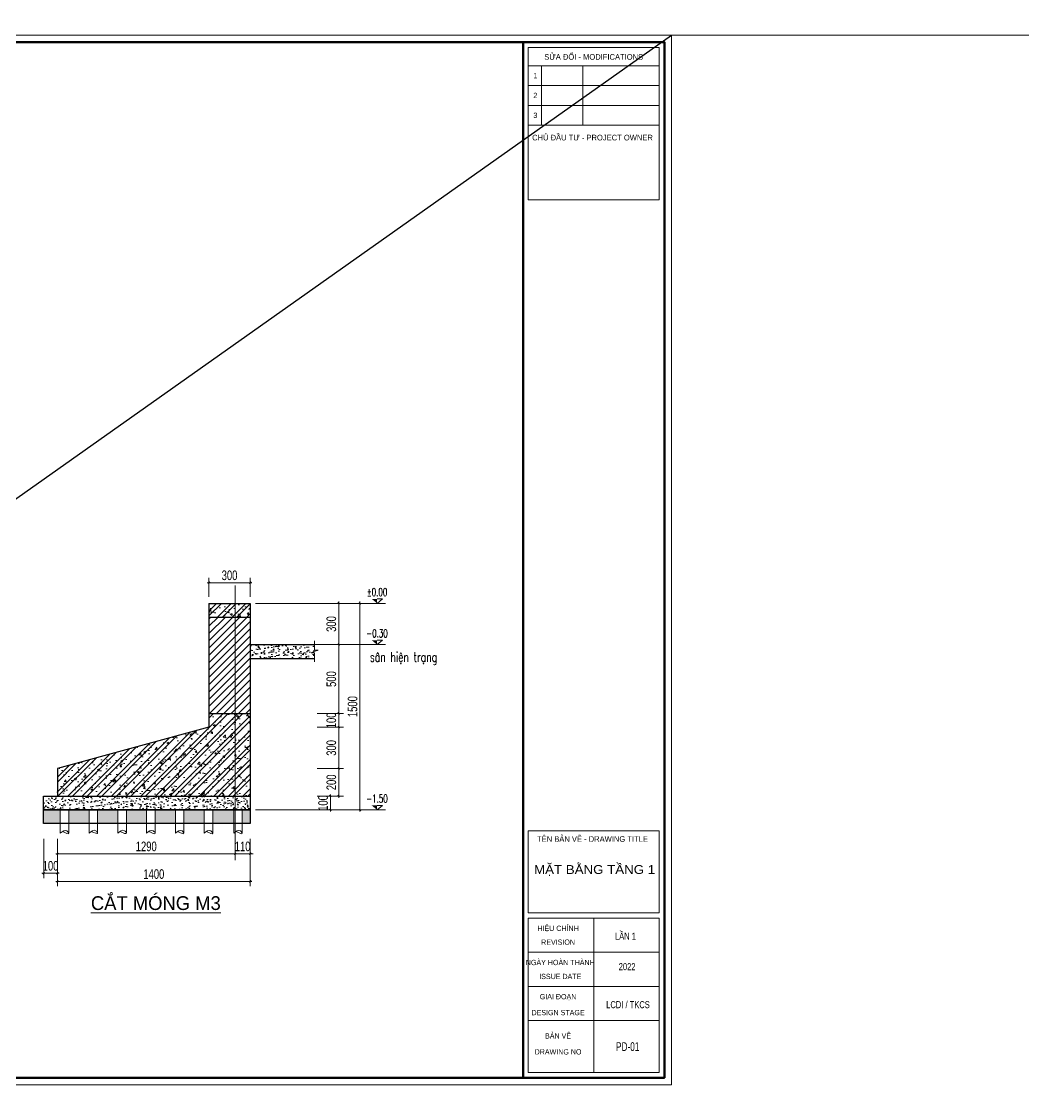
# Model space of a CAD drawing. Header units: millimetres. Extents: x 5243337 to 5938936, y 490824 to 785930.
# Drawn here: x 5310208 to 5317490, y 490824 to 498548 of the extents above; entities that cross this region are included whole.
import ezdxf
from ezdxf.enums import TextEntityAlignment as Align

# ---------------------------------------------------------------- set-up
doc = ezdxf.new("R2010")
doc.units = ezdxf.units.MM
doc.header["$MEASUREMENT"] = 0
doc.header["$PDMODE"] = 32
doc.linetypes.add('CENTER', pattern=[2, 1.25, -0.25, 0.25, -0.25])
doc.linetypes.add('HIDDEN', pattern=[0.375, 0.25, -0.125])
doc.layers.get('0').update_dxf_attribs({"lineweight": 0})
doc.layers.get('Defpoints').update_dxf_attribs({"lineweight": 0})
for name, color, linetype, lineweight in [('08. Net Text', 3, 'Continuous', 13), ('8- Dim', 8, 'Continuous', 9), ('dim', 144, 'Continuous', 13), ('hatch', 251, 'Continuous', 5), ('Khungten_LCDI', 7, 'Continuous', 25), ('LC Dim', 8, 'Continuous', 18), ('LC Net thay', 7, 'Continuous', 25), ('LC Text1', 3, 'Continuous', 20), ('MANH', 35, 'HIDDEN', 5), ('noithat', 125, 'Continuous', 9), ('text', 1, 'Continuous', 20), ('truc', 76, 'CENTER', 9)]:
    doc.layers.add(name, color=color, linetype=linetype, lineweight=lineweight)
doc.layers.add('KCS_Plotter', color=11, linetype='Continuous', plot=False)
doc.styles.add('Khungten', font='VHAVAN.TTF', dxfattribs={"width": 0.9, "height": 5000})
doc.styles.add('LC 3', font='vnsimli.shx', dxfattribs={"width": 0.75})
doc.styles.add('ROMANS', font='vnsimli.shx', dxfattribs={"width": 0.6})
doc.styles.add('TBV', font='VHHELS.TTF', dxfattribs={"width": 0.9, "oblique": 20, "height": 320})
doc.styles.add('Text Khung Ten', font='VHAVAN.TTF')
doc.styles.add('Title', font='VHBLACK.TTF')
doc.styles.add('TXTDIM', font='VNARIAL.TTF', dxfattribs={"width": 0.7})
doc.dimstyles.new('DIM35', dxfattribs={"dimscale": 35, "dimtxt": 2, "dimasz": 0.3, "dimexe": 1, "dimexo": 0, "dimgap": 0.5, "dimtad": 1, "dimdec": 0, "dimzin": 12, "dimdsep": 46, "dimtxsty": 'TXTDIM', "dimblk": 'SLASH', "dimcen": 1.5, "dimclrd": 256, "dimclre": 256, "dimclrt": 1, "dimadec": 0, "dimazin": 0, "dimtfac": 1, "dimtdec": 0, "dimtix": 1, "dimtmove": 0, "dimatfit": 3, "dimldrblk": 'DOT', "dimfxl": 2, "dimtolj": 1, "dimtzin": 0, "dimlwd": 9, "dimlwe": 9, "dimarcsym": 1})
pattern_1 = [(50, (-197412.5, -10843.07), (143.4520365, -12.550427), [15, -165]), (355, (-197412.5, -10843.07), (-27.7502667, 150.4384267), [12, -132]), (100.4514, (-197400.55, -10844.11), (115.7018763, 137.8879084), [12.748038, -140.2284224]), (46.1842, (-197412.5, -10803.07), (213.44821, -33.103803), [22.5, -247.5]), (96.6356, (-197394.71, -10805.83), (186.932541, 194.823574), [19.122058, -210.3426]), (351.1842, (-197412.5, -10803.07), (186.932389, 194.82372), [18, -198]), (21, (-197392.5, -10813.07), (119.3814104, -80.5237781), [15, -165]), (326, (-197392.5, -10813.07), (48.6630664, 145.030009), [12, -132]), (71.4514, (-197382.55, -10819.78), (168.0445257, 64.5060993), [12.748038, -140.2284224]), (37.5, (-197412.5, -10843.07), (2.43197106, 66.57877077), [0, -130.4, 0, -134, 0, -132.5]), (7.5, (-197412.5, -10843.07), (52.6139075, 78.8823424), [0, -76.4, 0, -127.4, 0, -50.5]), (327.5, (-197457.1, -10843.07), (106.76448723, -4.51097435), [0, -50, 0, -156, 0, -207]), (317.5, (-197477.1, -10843.07), (116.6372339, 20.0209965), [0, -65, 0, -103.6, 0, -147]), (45, (-197412.5, -10843.07), (-53.0330086, 53.0330086), []), (45, (-197377.15, -10843.07), (-53.0330086, 53.0330086), [])]

# ---------------------------------------------------------------- blocks, each defined once
blk = doc.blocks.new('lcdi fix1')
at = {"layer": 'Defpoints', "lineweight": 0}
blk.add_lwpolyline([(-1200, -14850), (-1200, 14850), (40800, 14850), (40800, -14850)], close=True, dxfattribs=at)
at = {"layer": 'Khungten_LCDI', "color": 5, "lineweight": 60}
blk.add_line((36600, 14650), (36600, -14650), dxfattribs=at)
at = {"layer": 'Khungten_LCDI', "color": 5, "lineweight": 25}
blk.add_line((40600, -14650), (40600, 14650), dxfattribs=at)
at = {"layer": 'Khungten_LCDI', "color": 9, "lineweight": 15}
for p, q in [((36750, 13981.3), (40450, 13981.3)), ((37122.7, 13981.3), (37122.7, 12296.8)), ((38292.8, 13981.3), (38292.8, 12296.8)), ((36750, 13419.8), (40450, 13419.8)), ((36750, 12858.3), (40450, 12858.3)), ((36750, 12296.8), (40450, 12296.8)), ((38600, -10133.4), (38600, -14500)), ((40450, -11100), (36750, -11100)), ((40450, -12066.7), (36750, -12066.7)), ((40450, -13033.3), (36750, -13033.3))]:
    blk.add_line(p, q, dxfattribs=at)
at = {"layer": 'Khungten_LCDI', "color": 5, "lineweight": 60}
blk.add_lwpolyline([(0, -14650), (0, 14650), (40600, 14650), (40600, -14650)], close=True, dxfattribs=at)
at = {"layer": 'Khungten_LCDI', "color": 9, "lineweight": 15}
for points in [[(36750, 10190.3), (40450, 10190.3), (40450, 14500), (36750, 14500)], [(36750, -9983.4), (40450, -9983.4), (40450, -7667.3), (36750, -7667.3)], [(36750, -14500), (40450, -14500), (40450, -10133.4), (36750, -10133.4)]]:
    blk.add_lwpolyline(points, close=True, dxfattribs=at)
at = {"color": 7, "style": 'Khungten'}
for s, p in [('söa ®æi - modifications', (38600, 14151.4)), ('chñ ®Çu t\xad - project owner', (38565.6, 11868.2)), ('tªn b¶n vÏ - drawing title', (38565.6, -7977.2))]:
    blk.add_text(s, height=160, dxfattribs=at).set_placement(p, align=Align.CENTER)
at = {"color": 7}
for s, height, style, width, p in [('hiÖu chØnh', 150, 'Khungten', 0.8, (37591.7, -10499.4)), ('revision', 150, 'Khungten', 0.8, (37591.7, -10891)), ('ngµy hoµn thµnh', 150, 'Khungten', 0.8, (37654, -11466.1)), ('issue date', 150, 'Khungten', 0.8, (37654, -11861.5)), ('giai ®o¹n', 150, 'Khungten', 0.8, (37591.7, -12432.7)), ('lcdi / tkCS', 200, 'Title', 0.7, (39570.6, -12684.1)), ('design stage', 150, 'Khungten', 0.8, (37591.7, -12883.2)), ('b¶n vÏ', 150, 'Khungten', 0.8, (37591.7, -13543.7)), ('drawing nO', 150, 'Khungten', 0.8, (37591.7, -13994.2))]:
    blk.add_text(s, height=height, dxfattribs=dict(at, style=style, width=width)).set_placement(p, align=Align.CENTER)
at = {"color": 7, "style": 'Khungten', "width": 0.8}
for tag, p in [('REVISION', (39498.8, -10746.3)), ('NGAYHT', (39546.1, -11609.4))]:
    blk.add_attdef(tag, text='', height=200, dxfattribs=at).set_placement(p, align=Align.CENTER)
at = {"layer": '08. Net Text', "color": 7, "style": 'Text Khung Ten'}
blk.add_text('1', height=150, dxfattribs=at).set_placement((36891.7, 13626.8))
at = {"layer": '08. Net Text', "color": 7, "ltscale": 2, "style": 'Text Khung Ten'}
for s, p in [('2', (36891.7, 13065.3)), ('3', (36891.7, 12503.8))]:
    blk.add_text(s, height=150, dxfattribs=at).set_placement(p)
at = {"layer": 'LC Text1', "style": 'Title', "width": 1.485915}
for tag, p, p2 in [('TENBANVE1', (36912.7, -8885.8), (40339.1, -8885.8)), ('TENBANVE2', (36912.7, -9562.5), (40339.1, -9562.5))]:
    blk.add_attdef(tag, text='', height=250, dxfattribs=at).set_placement(p, p2, align=Align.FIT)
at = {"layer": 'LC Text1', "style": 'Title', "width": 0.7}
blk.add_attdef('SOBANVE', text='', height=250, dxfattribs=at).set_placement((39562, -13896.2), align=Align.CENTER)
blk = doc.blocks.new('SLASH')
at = {"layer": 'dim', "color": 16, "linetype": 'Continuous'}
for p, q in [((-1.2, 0), (1.2, 0)), ((-0.6, -0.6), (0.6, 0.6))]:
    blk.add_line(p, q, dxfattribs=at)
blk = doc.blocks.new('*D273')
at = {"layer": 'Defpoints', "color": 0, "transparency": 16777216}
for p in [(5310470.7, 492609.3), (5311760.7, 492609.3), (5311760.7, 492501.1)]:
    blk.add_point(p, dxfattribs=at)
at = {"layer": 'dim', "lineweight": 9, "transparency": 16777216}
for p, q in [((5310470.7, 492609.3), (5310470.7, 492466.1)), ((5311760.7, 492609.3), (5311760.7, 492466.1)), ((5310481.2, 492501.1), (5311750.2, 492501.1))]:
    blk.add_line(p, q, dxfattribs=at)
at = {"layer": 'dim', "lineweight": 9, "transparency": 16777216, "xscale": 10.5, "yscale": 10.5, "zscale": 10.5, "rotation": 180}
blk.add_blockref('SLASH', (5310470.7, 492501.1), dxfattribs=at)
at = {"layer": 'dim', "lineweight": 9, "transparency": 16777216, "xscale": 10.5, "yscale": 10.5, "zscale": 10.5}
blk.add_blockref('SLASH', (5311760.7, 492501.1), dxfattribs=at)
at = {"layer": 'dim', "color": 1, "transparency": 16777216, "insert": (5311115.7, 492554.3), "char_height": 70, "attachment_point": 5, "style": 'TXTDIM'}
blk.add_mtext('\\A1;1290', dxfattribs=at)
blk = doc.blocks.new('_Dot')
at = {"color": 0, "linetype": 'ByBlock', "lineweight": -2}
blk.add_line((-0.5, 0), (-1, 0), dxfattribs=at)
at = {"color": 0, "linetype": 'ByBlock', "const_width": 0.5}
blk.add_lwpolyline([(-0.25, 0, 1), (0.25, 0, 1)], format="xyb", close=True, dxfattribs=at)
blk = doc.blocks.new('*D274')
at = {"layer": 'Defpoints', "color": 0, "transparency": 16777216}
for p in [(5311870.7, 494470), (5311570.7, 494367.4), (5311870.7, 494367.4)]:
    blk.add_point(p, dxfattribs=at)
at = {"layer": 'dim', "lineweight": 9, "transparency": 16777216}
for p, q in [((5311570.7, 494367.4), (5311570.7, 494505)), ((5311870.7, 494367.4), (5311870.7, 494505)), ((5311581.2, 494470), (5311860.2, 494470))]:
    blk.add_line(p, q, dxfattribs=at)
at = {"layer": 'dim', "lineweight": 9, "transparency": 16777216, "xscale": 10.5, "yscale": 10.5, "zscale": 10.5, "rotation": 180}
blk.add_blockref('SLASH', (5311570.7, 494470), dxfattribs=at)
at = {"layer": 'dim', "lineweight": 9, "transparency": 16777216, "xscale": 10.5, "yscale": 10.5, "zscale": 10.5}
blk.add_blockref('SLASH', (5311870.7, 494470), dxfattribs=at)
at = {"layer": 'dim', "color": 1, "transparency": 16777216, "insert": (5311720.7, 494523.3), "char_height": 70, "attachment_point": 5, "style": 'TXTDIM'}
blk.add_mtext('\\A1;300', dxfattribs=at)
blk = doc.blocks.new('*D275')
at = {"layer": 'Defpoints', "color": 0, "transparency": 16777216}
for p in [(5310470.7, 492609.3), (5311870.7, 492609.3), (5311870.7, 492300.1)]:
    blk.add_point(p, dxfattribs=at)
at = {"layer": 'dim', "lineweight": 9, "transparency": 16777216}
for p, q in [((5310470.7, 492609.3), (5310470.7, 492265.1)), ((5311870.7, 492609.3), (5311870.7, 492265.1)), ((5310481.2, 492300.1), (5311860.2, 492300.1))]:
    blk.add_line(p, q, dxfattribs=at)
at = {"layer": 'dim', "lineweight": 9, "transparency": 16777216, "xscale": 10.5, "yscale": 10.5, "zscale": 10.5, "rotation": 180}
blk.add_blockref('SLASH', (5310470.7, 492300.1), dxfattribs=at)
at = {"layer": 'dim', "lineweight": 9, "transparency": 16777216, "xscale": 10.5, "yscale": 10.5, "zscale": 10.5}
blk.add_blockref('SLASH', (5311870.7, 492300.1), dxfattribs=at)
at = {"layer": 'dim', "color": 1, "transparency": 16777216, "insert": (5311170.7, 492353.3), "char_height": 70, "attachment_point": 5, "style": 'TXTDIM'}
blk.add_mtext('\\A1;1400', dxfattribs=at)
blk = doc.blocks.new('*D276')
at = {"layer": 'Defpoints', "color": 0, "transparency": 16777216}
for p in [(5312357.8, 492920), (5312453.5, 492920), (5312357.8, 492820)]:
    blk.add_point(p, dxfattribs=at)
at = {"layer": 'dim', "lineweight": 9, "transparency": 16777216}
for p, q in [((5312357.8, 492920), (5312488.5, 492920)), ((5312453.5, 492830.5), (5312453.5, 492909.5)), ((5312357.8, 492820), (5312488.5, 492820))]:
    blk.add_line(p, q, dxfattribs=at)
at = {"layer": 'dim', "lineweight": 9, "transparency": 16777216, "xscale": 10.5, "yscale": 10.5, "zscale": 10.5}
for p, rotation in [((5312453.5, 492920), 90), ((5312453.5, 492820), 270)]:
    blk.add_blockref('SLASH', p, dxfattribs=dict(at, rotation=rotation))
at = {"layer": 'dim', "color": 1, "transparency": 16777216, "insert": (5312400.3, 492870), "char_height": 70, "attachment_point": 5, "rotation": 90, "style": 'TXTDIM'}
blk.add_mtext('\\A1;100', dxfattribs=at)
blk = doc.blocks.new('*D277')
at = {"layer": 'Defpoints', "color": 0, "transparency": 16777216}
for p in [(5312357.8, 493120), (5312513.5, 493120), (5312357.8, 492920)]:
    blk.add_point(p, dxfattribs=at)
at = {"layer": 'dim', "lineweight": 9, "transparency": 16777216}
for p, q in [((5312357.8, 493120), (5312548.5, 493120)), ((5312513.5, 492930.5), (5312513.5, 493109.5)), ((5312357.8, 492920), (5312548.5, 492920))]:
    blk.add_line(p, q, dxfattribs=at)
at = {"layer": 'dim', "lineweight": 9, "transparency": 16777216, "xscale": 10.5, "yscale": 10.5, "zscale": 10.5}
for p, rotation in [((5312513.5, 493120), 90), ((5312513.5, 492920), 270)]:
    blk.add_blockref('SLASH', p, dxfattribs=dict(at, rotation=rotation))
at = {"layer": 'dim', "color": 1, "transparency": 16777216, "insert": (5312460.3, 493020), "char_height": 70, "attachment_point": 5, "rotation": 90, "style": 'TXTDIM'}
blk.add_mtext('\\A1;200', dxfattribs=at)
blk = doc.blocks.new('*D278')
at = {"layer": 'Defpoints', "color": 0, "transparency": 16777216}
for p in [(5312357.8, 493520), (5312513.5, 493520), (5312357.8, 493420)]:
    blk.add_point(p, dxfattribs=at)
at = {"layer": 'dim', "lineweight": 9, "transparency": 16777216}
for p, q in [((5312357.8, 493520), (5312548.5, 493520)), ((5312513.5, 493530.5), (5312513.5, 493541)), ((5312513.5, 493420), (5312513.5, 493520)), ((5312357.8, 493420), (5312548.5, 493420)), ((5312513.5, 493409.5), (5312513.5, 493399))]:
    blk.add_line(p, q, dxfattribs=at)
at = {"layer": 'dim', "lineweight": 9, "transparency": 16777216, "xscale": 10.5, "yscale": 10.5, "zscale": 10.5}
for p, rotation in [((5312513.5, 493520), 270), ((5312513.5, 493420), 90)]:
    blk.add_blockref('SLASH', p, dxfattribs=dict(at, rotation=rotation))
at = {"layer": 'dim', "color": 1, "transparency": 16777216, "insert": (5312460.3, 493470), "char_height": 70, "attachment_point": 5, "rotation": 90, "style": 'TXTDIM'}
blk.add_mtext('\\A1;100', dxfattribs=at)
blk = doc.blocks.new('*D279')
at = {"layer": 'Defpoints', "color": 0, "transparency": 16777216}
for p in [(5312357.8, 493420), (5312513.5, 493420), (5312357.8, 493120)]:
    blk.add_point(p, dxfattribs=at)
at = {"layer": 'dim', "lineweight": 9, "transparency": 16777216}
for p, q in [((5312357.8, 493420), (5312548.5, 493420)), ((5312513.5, 493130.5), (5312513.5, 493409.5)), ((5312357.8, 493120), (5312548.5, 493120))]:
    blk.add_line(p, q, dxfattribs=at)
at = {"layer": 'dim', "lineweight": 9, "transparency": 16777216, "xscale": 10.5, "yscale": 10.5, "zscale": 10.5}
for p, rotation in [((5312513.5, 493420), 90), ((5312513.5, 493120), 270)]:
    blk.add_blockref('SLASH', p, dxfattribs=dict(at, rotation=rotation))
at = {"layer": 'dim', "color": 1, "transparency": 16777216, "insert": (5312460.2, 493270), "char_height": 70, "attachment_point": 5, "rotation": 90, "style": 'TXTDIM'}
blk.add_mtext('\\A1;300', dxfattribs=at)
blk = doc.blocks.new('*D280')
at = {"layer": 'Defpoints', "color": 0, "transparency": 16777216}
for p in [(5310370.6, 492609.3), (5310470.7, 492609.3), (5310370.6, 492360.1)]:
    blk.add_point(p, dxfattribs=at)
at = {"layer": 'dim', "lineweight": 9, "transparency": 16777216}
for p, q in [((5310370.6, 492609.3), (5310370.6, 492325.1)), ((5310470.7, 492609.3), (5310470.7, 492325.1)), ((5310460.2, 492360.1), (5310381.1, 492360.1))]:
    blk.add_line(p, q, dxfattribs=at)
at = {"layer": 'dim', "lineweight": 9, "transparency": 16777216, "xscale": 10.5, "yscale": 10.5, "zscale": 10.5, "rotation": 180}
blk.add_blockref('SLASH', (5310370.6, 492360.1), dxfattribs=at)
at = {"layer": 'dim', "lineweight": 9, "transparency": 16777216, "xscale": 10.5, "yscale": 10.5, "zscale": 10.5}
blk.add_blockref('SLASH', (5310470.7, 492360.1), dxfattribs=at)
at = {"layer": 'dim', "color": 1, "transparency": 16777216, "insert": (5310420.6, 492413.3), "char_height": 70, "attachment_point": 5, "style": 'TXTDIM'}
blk.add_mtext('\\A1;100', dxfattribs=at)
blk = doc.blocks.new('*D281')
at = {"layer": 'Defpoints', "color": 0, "transparency": 16777216}
for p in [(5312357.8, 494020), (5312357.8, 493520), (5312513.5, 493520)]:
    blk.add_point(p, dxfattribs=at)
at = {"layer": 'dim', "lineweight": 9, "transparency": 16777216}
for p, q in [((5312357.8, 494020), (5312548.5, 494020)), ((5312513.5, 494009.5), (5312513.5, 493530.5)), ((5312357.8, 493520), (5312548.5, 493520))]:
    blk.add_line(p, q, dxfattribs=at)
at = {"layer": 'dim', "lineweight": 9, "transparency": 16777216, "xscale": 10.5, "yscale": 10.5, "zscale": 10.5}
for p, rotation in [((5312513.5, 494020), 90), ((5312513.5, 493520), 270)]:
    blk.add_blockref('SLASH', p, dxfattribs=dict(at, rotation=rotation))
at = {"layer": 'dim', "color": 1, "transparency": 16777216, "insert": (5312460.3, 493770), "char_height": 70, "attachment_point": 5, "rotation": 90, "style": 'TXTDIM'}
blk.add_mtext('\\A1;500', dxfattribs=at)
blk = doc.blocks.new('*D282')
at = {"layer": 'Defpoints', "color": 0, "transparency": 16777216}
for p in [(5312357.8, 494320), (5312513.5, 494320), (5312357.8, 494020)]:
    blk.add_point(p, dxfattribs=at)
at = {"layer": 'dim', "lineweight": 9, "transparency": 16777216}
for p, q in [((5312357.8, 494320), (5312548.5, 494320)), ((5312513.5, 494030.5), (5312513.5, 494309.5)), ((5312357.8, 494020), (5312548.5, 494020))]:
    blk.add_line(p, q, dxfattribs=at)
at = {"layer": 'dim', "lineweight": 9, "transparency": 16777216, "xscale": 10.5, "yscale": 10.5, "zscale": 10.5}
for p, rotation in [((5312513.5, 494320), 90), ((5312513.5, 494020), 270)]:
    blk.add_blockref('SLASH', p, dxfattribs=dict(at, rotation=rotation))
at = {"layer": 'dim', "color": 1, "transparency": 16777216, "insert": (5312460.2, 494170), "char_height": 70, "attachment_point": 5, "rotation": 90, "style": 'TXTDIM'}
blk.add_mtext('\\A1;300', dxfattribs=at)
blk = doc.blocks.new('*D283')
at = {"layer": 'Defpoints', "color": 0, "transparency": 16777216}
for p in [(5312357.8, 494320), (5312668.1, 494320), (5312357.8, 492820)]:
    blk.add_point(p, dxfattribs=at)
at = {"layer": 'dim', "lineweight": 9, "transparency": 16777216}
for p, q in [((5312357.8, 494320), (5312703.1, 494320)), ((5312668.1, 492830.5), (5312668.1, 494309.5)), ((5312357.8, 492820), (5312703.1, 492820))]:
    blk.add_line(p, q, dxfattribs=at)
at = {"layer": 'dim', "lineweight": 9, "transparency": 16777216, "xscale": 10.5, "yscale": 10.5, "zscale": 10.5}
for p, rotation in [((5312668.1, 494320), 90), ((5312668.1, 492820), 270)]:
    blk.add_blockref('SLASH', p, dxfattribs=dict(at, rotation=rotation))
at = {"layer": 'dim', "color": 1, "transparency": 16777216, "insert": (5312614.9, 493570), "char_height": 70, "attachment_point": 5, "rotation": 90, "style": 'TXTDIM'}
blk.add_mtext('\\A1;1500', dxfattribs=at)
blk = doc.blocks.new('*D284')
at = {"layer": 'Defpoints', "color": 0, "transparency": 16777216}
for p in [(5311760.7, 492609.3), (5311870.7, 492609.3), (5311870.7, 492501.1)]:
    blk.add_point(p, dxfattribs=at)
at = {"layer": 'dim', "lineweight": 9, "transparency": 16777216}
for p, q in [((5311760.7, 492609.3), (5311760.7, 492466.1)), ((5311870.7, 492609.3), (5311870.7, 492466.1)), ((5311750.2, 492501.1), (5311739.7, 492501.1)), ((5311760.7, 492501.1), (5311870.7, 492501.1)), ((5311881.2, 492501.1), (5311891.7, 492501.1))]:
    blk.add_line(p, q, dxfattribs=at)
at = {"layer": 'dim', "lineweight": 9, "transparency": 16777216, "xscale": 10.5, "yscale": 10.5, "zscale": 10.5}
blk.add_blockref('SLASH', (5311760.7, 492501.1), dxfattribs=at)
at = {"layer": 'dim', "lineweight": 9, "transparency": 16777216, "xscale": 10.5, "yscale": 10.5, "zscale": 10.5, "rotation": 180}
blk.add_blockref('SLASH', (5311870.7, 492501.1), dxfattribs=at)
at = {"layer": 'dim', "color": 1, "transparency": 16777216, "insert": (5311815.7, 492554.3), "char_height": 70, "attachment_point": 5, "style": 'TXTDIM'}
blk.add_mtext('\\A1;110', dxfattribs=at)
blk = doc.blocks.new('CAO DO')
at = {"layer": 'noithat'}
for p, q in [((20767, 17240), (20898, 17352)), ((20898, 17352), (20767, 17352)), ((20558, 17240), (20975, 17240))]:
    blk.add_line(p, q, dxfattribs=at)
blk.add_solid([(20632, 17352), (20767, 17352), (20767, 17240)], dxfattribs=at)
at = {"layer": 'text', "color": 2, "style": 'ROMANS'}
blk.add_attdef('1', text='', height=200, dxfattribs=at).set_placement((20766, 17422), align=Align.CENTER)

msp = doc.modelspace()

# ---------------------------------------------------------------- hatches: boundary and pattern name
at = {"layer": 'hatch'}
h = msp.add_hatch(dxfattribs=at)
h.set_pattern_fill('ANSI31', color=256, scale=300, style=0)
h.set_pattern_definition([(45, (5012942.264, 418528.522), (-26.5165043, 26.5165043), [])])
h.paths.add_polyline_path([(5311570.7, 493520), (5311870.7, 493520), (5311870.7, 494220), (5311570.7, 494220)])
h = msp.add_hatch(dxfattribs=at)
h.set_pattern_fill('AR-CONC', color=256, scale=10)
h.set_pattern_definition([(50, (5129864.45, 495132.13), (71.726018, -6.275213), [7.5, -82.5]), (355, (5129864.45, 495132.13), (-13.875133, 75.219213), [6, -66]), (100.4514, (5129870.425, 495131.604), (57.850938, 68.943954), [6.37402, -70.11421]), (46.1842, (5129864.45, 495152.13), (106.724105, -16.5519), [11.25, -123.75]), (96.6356, (5129873.34, 495150.75), (93.46627, 97.41179), [9.56103, -105.1713]), (351.1842, (5129864.45, 495152.13), (93.466195, 97.41186), [9, -99]), (21, (5129874.45, 495147.13), (59.690705, -40.26189), [7.5, -82.5]), (326, (5129874.45, 495147.13), (24.331533, 72.515005), [6, -66]), (71.4514, (5129879.42, 495143.77), (84.022263, 32.25305), [6.37402, -70.11421]), (37.5, (5129864.447, 495132.127), (1.2159855, 33.2893854), [0, -65.2, 0, -67, 0, -66.25]), (7.5, (5129864.447, 495132.127), (26.306954, 39.441171), [0, -38.2, 0, -63.7, 0, -25.25]), (327.5, (5129842.147, 495132.127), (53.3822436, -2.255487), [0, -25, 0, -78, 0, -103.5]), (317.5, (5129832.147, 495132.127), (58.318617, 10.010498), [0, -32.5, 0, -51.8, 0, -73.5])])
h.paths.add_polyline_path([(5312338.7, 493920), (5312338.7, 493960), (5312313.7, 493960), (5312363.7, 493980), (5312338.7, 493980), (5312338.7, 494020), (5311870.7, 494020), (5311870.7, 493920)])
h = msp.add_hatch(dxfattribs=at)
h.set_pattern_fill('AR-CONC', color=256, scale=10)
h.set_pattern_definition([(50, (5129864.45, 495082.044), (71.726018, -6.275213), [7.5, -82.5]), (355, (5129864.45, 495082.044), (-13.875133, 75.219213), [6, -66]), (100.4514, (5129870.425, 495081.52), (57.850938, 68.943954), [6.37402, -70.11421]), (46.1842, (5129864.45, 495102.04), (106.724105, -16.5519), [11.25, -123.75]), (96.6356, (5129873.34, 495100.66), (93.46627, 97.41179), [9.56103, -105.1713]), (351.1842, (5129864.45, 495102.04), (93.466195, 97.41186), [9, -99]), (21, (5129874.45, 495097.044), (59.690705, -40.26189), [7.5, -82.5]), (326, (5129874.45, 495097.044), (24.331533, 72.515005), [6, -66]), (71.4514, (5129879.42, 495093.69), (84.022263, 32.25305), [6.37402, -70.11421]), (37.5, (5129864.447, 495082.044), (1.2159855, 33.2893854), [0, -65.2, 0, -67, 0, -66.25]), (7.5, (5129864.447, 495082.044), (26.306954, 39.441171), [0, -38.2, 0, -63.7, 0, -25.25]), (327.5, (5129842.147, 495082.044), (53.3822436, -2.255487), [0, -25, 0, -78, 0, -103.5]), (317.5, (5129832.147, 495082.044), (58.318617, 10.010498), [0, -32.5, 0, -51.8, 0, -73.5])])
h.paths.add_polyline_path([(5311870.7, 492820), (5311870.7, 492920), (5311708, 492920), (5311708, 492820)])
h.paths.add_polyline_path([(5310369.7, 492920), (5310369.7, 492820), (5311708, 492820), (5311708, 492920)])
h = msp.add_hatch(dxfattribs=at)
h.set_pattern_fill('AR-SAND,_O', color=256, scale=10)
h.set_pattern_definition([(37.5, (4325465.504, 246803.08), (-0.62993358, 19.2682377), [0, -15.2, 0, -17, 0, -16.25]), (7.5, (4325465.504, 246803.08), (17.69776705, 28.22146065), [0, -8.2, 0, -13.7, 0, -5.25]), (327.5, (4325453.204, 246803.08), (31.14141862, 0.05659054), [0, -5, 0, -18, 0, -23.5]), (317.5, (4325453.204, 246803.08), (30.06126605, 8.77675565), [0, -2.5, 0, -11.8, 0, -13.5])])
h.paths.add_polyline_path([(5310700.4, 492720), (5310700.4, 492820), (5310553.4, 492820), (5310553.4, 492720)])
h.paths.add_polyline_path([(5310909.5, 492720), (5310909.5, 492820), (5310762.4, 492820), (5310762.4, 492720)])
h.paths.add_polyline_path([(5311118.5, 492720), (5311118.5, 492820), (5310971.4, 492820), (5310971.4, 492720)])
h.paths.add_polyline_path([(5311327.5, 492720), (5311327.5, 492820), (5311180.5, 492820), (5311180.5, 492720)])
h.paths.add_polyline_path([(5311598.5, 492820), (5311598.5, 492720), (5311708, 492720), (5311708, 492820)])
h.paths.add_polyline_path([(5311536.5, 492720), (5311536.5, 492820), (5311389.5, 492820), (5311389.5, 492720)])
h.paths.add_polyline_path([(5311813.5, 492820), (5311813.5, 492720), (5311870.7, 492720), (5311870.7, 492820)])
h.paths.add_polyline_path([(5311751.5, 492720), (5311751.5, 492820), (5311708, 492820), (5311708, 492720)])
h.paths.add_polyline_path([(5310369.7, 492820), (5310369.7, 492720), (5310491.4, 492720), (5310491.4, 492820)])
at = {"layer": 'LC Dim'}
h = msp.add_hatch(dxfattribs=at)
h.set_pattern_fill('BTCT', color=256, scale=20)
h.set_pattern_definition(pattern_1)
h.paths.add_polyline_path([(5311870.7, 494320), (5311570.7, 494320), (5311570.7, 494220), (5311870.7, 494220)])
h = msp.add_hatch(dxfattribs=at)
h.set_pattern_fill('BTCT', color=256, scale=20)
h.set_pattern_definition(pattern_1)
h.paths.add_polyline_path([(5311870.7, 493520), (5311570.7, 493520), (5311570.7, 493420), (5310470.7, 493120), (5310470.7, 492920), (5311870.7, 492920)])

# ---------------------------------------------------------------- linework, layer by layer
at = {"layer": '8- Dim'}
for p, q in [((5310491.4, 492820.3), (5310491.4, 492650.4)), ((5310553.4, 492820.3), (5310553.4, 492650.4)), ((5310700.4, 492821.3), (5310700.4, 492651.4)), ((5310762.4, 492821.3), (5310762.4, 492651.4)), ((5310909.5, 492821), (5310909.5, 492651.1)), ((5310971.4, 492821), (5310971.4, 492651.1)), ((5311118.5, 492820.7), (5311118.5, 492650.8)), ((5311180.5, 492820.7), (5311180.5, 492650.8)), ((5311327.5, 492820.3), (5311327.5, 492650.4)), ((5311389.5, 492820.3), (5311389.5, 492650.4)), ((5311536.5, 492820.3), (5311536.5, 492650.4)), ((5311598.5, 492820.3), (5311598.5, 492650.4)), ((5311751.5, 492820.3), (5311751.5, 492650.4)), ((5311813.5, 492820.3), (5311813.5, 492650.4))]:
    msp.add_line(p, q, dxfattribs=at)
for points in [[(5310491.4, 492650.4), (5310539.4, 492667.5), (5310553.4, 492650.4), (5310506.8, 492662.2)], [(5310700.4, 492651.4), (5310748.4, 492668.5), (5310762.4, 492651.4), (5310715.8, 492663.2)], [(5310909.5, 492651.1), (5310957.5, 492668.2), (5310971.4, 492651.1), (5310924.9, 492662.8)], [(5311118.5, 492650.8), (5311166.5, 492667.8), (5311180.5, 492650.8), (5311133.9, 492662.5)], [(5311327.5, 492650.4), (5311375.5, 492667.5), (5311389.5, 492650.4), (5311342.9, 492662.2)], [(5311536.5, 492650.4), (5311584.5, 492667.5), (5311598.5, 492650.4), (5311551.9, 492662.2)], [(5311751.5, 492650.4), (5311799.5, 492667.5), (5311813.5, 492650.4), (5311766.9, 492662.2)]]:
    msp.add_spline(points, degree=3, dxfattribs=at)
at = {"layer": 'KCS_Plotter'}
msp.add_line((5304149.2, 490823.7), (5314930.9, 498447.8), dxfattribs=at)
at = {"layer": 'LC Net thay'}
for p, q in [((5311570.7, 494320), (5311570.7, 493520)), ((5311570.7, 494320), (5311870.7, 494320)), ((5311870.7, 494320), (5311870.7, 493520)), ((5311570.7, 494220), (5311870.7, 494220)), ((5311870.7, 494020), (5312338.7, 494020)), ((5311870.7, 493920), (5312338.7, 493920)), ((5311570.7, 493520), (5311570.7, 493420)), ((5311570.7, 493520), (5311870.7, 493520)), ((5311870.7, 493520), (5311870.7, 492920)), ((5311570.7, 493420), (5310470.7, 493120)), ((5310470.7, 493120), (5310470.7, 492920))]:
    msp.add_line(p, q, dxfattribs=at)
for points in [[(5310369.7, 492920), (5311870.7, 492920), (5311870.7, 492820), (5310369.7, 492820)], [(5310369.7, 492820), (5311870.7, 492820), (5311870.7, 492720), (5310369.7, 492720)]]:
    msp.add_lwpolyline(points, close=True, dxfattribs=at)
at = {"layer": 'MANH'}
msp.add_lwpolyline([(5312338.7, 493895.7), (5312338.7, 493960), (5312313.7, 493960), (5312363.7, 493980), (5312338.7, 493980), (5312338.7, 494046.9)], dxfattribs=at)
at = {"layer": 'truc', "ltscale": 3}
for p, q in [((5311760.7, 494449.6), (5311760.7, 492454.7)), ((5311908.6, 494320), (5312747.9, 494320)), ((5311908.6, 494020), (5312747.9, 494020)), ((5311908.6, 492820), (5312747.9, 492820))]:
    msp.add_line(p, q, dxfattribs=at)

# ---------------------------------------------------------------- block references
at = {"layer": 'LC Net thay'}
msp.add_blockref('lcdi fix1', (5305349.2, 513297.8), dxfattribs=at)
ref = msp.add_blockref('lcdi fix1', (5304457.3, 494635.7), dxfattribs=dict(at, xscale=0.256706456167648, yscale=0.256706456167648, zscale=0.256706456167648))
ref.add_attrib('NGAYHT', '2022', dxfattribs={"layer": 'LC Text1', "height": 51.34, "style": 'Khungten', "width": 0.8}).set_placement((5314609, 491655.5), align=Align.CENTER)
ref.add_attrib('REVISION', 'lÇn 1', dxfattribs={"layer": 'LC Text1', "height": 51.34, "style": 'Khungten', "width": 0.8}).set_placement((5314596.9, 491877.1), align=Align.CENTER)
ref.add_attrib('SOBANVE', 'pd-01', dxfattribs={"layer": 'LC Text1', "height": 64.18, "style": 'Title', "width": 0.7}).set_placement((5314613.1, 491068.5), align=Align.CENTER)
ref.add_attrib('TENBANVE1', 'mÆt b»ng tÇng 1', dxfattribs={"layer": 'LC Text1', "height": 64.177, "style": 'Title', "width": 0.939407}).set_placement((5313933, 492354.7), (5314812.6, 492354.7), align=Align.FIT)
at = {"layer": 'noithat'}
ref = msp.add_blockref('CAO DO', (5306757.2, 489309.6), dxfattribs=dict(at, xscale=0.290625, yscale=0.290625, zscale=0.290625))
ref.add_attrib('1', '%%P0.00', dxfattribs={"layer": 'text', "color": 2, "height": 58.12, "style": 'ROMANS', "width": 0.65}).set_placement((5312792.3, 494373), align=Align.CENTER)
ref = msp.add_blockref('CAO DO', (5306757.2, 489009.6), dxfattribs=dict(at, xscale=0.290625, yscale=0.290625, zscale=0.290625))
ref.add_attrib('1', '-0.30', dxfattribs={"layer": 'text', "color": 2, "height": 58.12, "style": 'ROMANS', "width": 0.65}).set_placement((5312792.3, 494073), align=Align.CENTER)
ref = msp.add_blockref('CAO DO', (5306757.2, 487809.6), dxfattribs=dict(at, xscale=0.290625, yscale=0.290625, zscale=0.290625))
ref.add_attrib('1', '-1.50', dxfattribs={"layer": 'text', "color": 2, "height": 58.12, "style": 'ROMANS', "width": 0.65}).set_placement((5312792.3, 492873), align=Align.CENTER)

# ---------------------------------------------------------------- texts
at = {"layer": 'LC Text1', "style": 'LC 3', "width": 0.7}
msp.add_text('s©n hiÖn tr¹ng', height=70, dxfattribs=at).set_placement((5312740.3, 493895.6))
at = {"layer": 'text', "style": 'TBV'}
msp.add_text('%%Uc¾t mãng m3', height=100, dxfattribs=at).set_placement((5311185.3, 492092.8), align=Align.CENTER)

# ---------------------------------------------------------------- dimensions: what is measured, and where the dimension line sits
at = {"layer": 'dim'}
for base, p1, p2, picture, middle in [((5311870.7, 494470), (5311570.7, 494367.4), (5311870.7, 494367.4), '*D274', (5311720.7, 494523.3)), ((5311760.7, 492501.1), (5310470.7, 492609.3), (5311760.7, 492609.3), '*D273', (5311115.7, 492554.3)), ((5311870.7, 492300.1), (5310470.7, 492609.3), (5311870.7, 492609.3), '*D275', (5311170.7, 492353.3)), ((5311870.7, 492501.1), (5311760.7, 492609.3), (5311870.7, 492609.3), '*D284', (5311815.7, 492554.3))]:
    dim = msp.add_linear_dim(base=base, p1=p1, p2=p2, dimstyle='DIM35', dxfattribs=at)
    dim.commit()
    dim.dimension.update_dxf_attribs({"geometry": picture, "text_midpoint": middle})
for base, p1, p2, picture, middle in [((5312513.5, 494320), (5312357.8, 494020), (5312357.8, 494320), '*D282', (5312460.2, 494170)), ((5312668.1, 494320), (5312357.8, 492820), (5312357.8, 494320), '*D283', (5312614.9, 493570)), ((5312513.5, 493520), (5312357.8, 494020), (5312357.8, 493520), '*D281', (5312460.3, 493770)), ((5312513.5, 493520), (5312357.8, 493420), (5312357.8, 493520), '*D278', (5312460.3, 493470)), ((5312513.5, 493420), (5312357.8, 493120), (5312357.8, 493420), '*D279', (5312460.2, 493270)), ((5312513.5, 493120), (5312357.8, 492920), (5312357.8, 493120), '*D277', (5312460.3, 493020))]:
    dim = msp.add_linear_dim(base=base, p1=p1, p2=p2, angle=90, dimstyle='DIM35', dxfattribs=at)
    dim.commit()
    dim.dimension.update_dxf_attribs({"geometry": picture, "text_midpoint": middle})
for base, p1, p2, angle, picture, middle in [((5312453.5, 492920), (5312357.8, 492820), (5312357.8, 492920), 90, '*D276', (5312453.5, 492870)), ((5310370.6, 492360.1), (5310470.7, 492609.3), (5310370.6, 492609.3), 180, '*D280', (5310420.6, 492360.1))]:
    dim = msp.add_linear_dim(base=base, p1=p1, p2=p2, angle=angle, dimstyle='DIM35', dxfattribs=at)
    dim.commit()
    dim.dimension.update_dxf_attribs({"geometry": picture, "text_midpoint": middle, "dimtype": 160})

doc.saveas('drawing.dxf')
